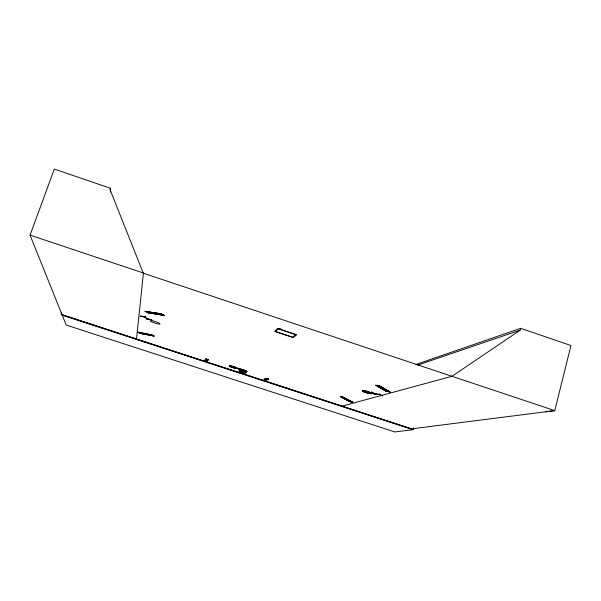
<?xml version="1.0" encoding="UTF-8"?>
<svg xmlns="http://www.w3.org/2000/svg" width="601" height="601" viewBox="0 0 601 601"><rect width="100%" height="100%" fill="white"/><g stroke="black" fill="none" stroke-linecap="round" stroke-linejoin="round"><path stroke-width="0.9" d="M146.569 319.026L151.632 319.694M413.616 427.897L413.12 429.685L394.827 431.946L66.215 325.058L30.05 235.126L54.323 169.054L110.396 188.248L109.968 189.458L143.331 273.215L554.768 410.633L570.95 345.537L520.646 328.311L415.96 364.469M30.05 235.126L143.429 273.004L136.487 339.137L411.497 428.866L554.768 410.633L545.7 411.82M246.613 372.455L239.934 370.276M451.99 376.309L520.165 330.152L520.646 328.311M382.559 395.969L379.284 393.775M371.546 392.198C380.388 397.997 368.886 390.582 371.944 392.303M374.536 394.226L374.934 394.316L371.921 392.183M140.424 316.209L145.585 316.719M61.625 312.595L61.002 314.368L136.495 339.032M245.614 373.206L238.98 371.042L245.666 373.138M374.889 394.233L372.673 392.686M140.093 316.028L145.254 316.689M206.226 358.812C201.62 363.53 210.26 356.596 205.534 360.48M204.866 360.262L206.098 358.88M205.106 360.337L206.271 358.827M205.151 360.352L206.338 358.962M206.511 359.03L205.249 360.39L206.819 359.12M208.036 359.413L206.947 360.931M206.887 360.923L208.081 359.421M207.255 360.938L208.517 359.563L207.21 360.923M241.647 371.831L242.504 371.14M241.948 371.891L242.774 371.215M241.978 371.981L242.857 371.283M242.511 371.711L243.157 371.824L242.391 371.666M242.714 372.222L243.668 371.471L242.781 372.192M340.136 396.457L349.91 401.686M350.488 401.806L340.369 396.645M342.638 396.96L352.532 402.385L342.578 396.953M342.788 397.156L352.907 402.302M350.548 401.821L340.782 396.585M376.241 385.256L386.834 391.552M376.925 385.406L387.6 391.694M379.847 385.955L390.5 392.25M386.451 391.484L375.67 385.158L386.653 391.334M390.244 392.017L379.073 385.812L389.801 392.115M139.732 333.104L154.329 336.064L140.003 333.412M137.764 332.158L151.903 334.877M163.923 315.172L147.02 312.362L163.547 315.007M137.817 332.18L138.245 332.383M164.456 315.472L148.019 312.866M161.646 314.007L145.194 311.416M162.195 314.293L145.75 311.701M264.65 379.509L264.042 379.411L266.243 378.254M264.049 379.419L266.115 378.322M264.688 379.524L266.844 378.547L264.38 379.524M265.98 379.945L268.031 378.84M266.025 379.96L268.144 378.983M266.258 380.155L268.632 379.133L266.153 380.095M266.281 380.155L268.069 378.855M417.515 365.175L520.165 330.152M452.38 376.196L341.961 406.178L411.415 428.874M376.459 385.324L387.142 391.612M378.683 385.744L389.335 392.032M352.118 402.317L342.337 397.066M267.873 378.908L265.815 379.997M144.773 311.25L161.218 313.767M145.367 311.528L161.767 314.06M373.394 393.272L380.448 394.789M380.523 394.812L373.491 393.347M146.802 319.184L151.963 319.852M137.892 332.406L152.376 335.11L138.35 332.608M139.86 333.352L153.969 335.929M148.77 319.289L143.008 316.569M143.241 316.599L149.071 319.349M62.331 314.834L342.134 406.133M62.203 315.202L413.12 429.685M278.962 328.364L281.636 329.25M340.902 396.788L350.699 402.009M343.314 397.261L352.967 402.317M243.946 371.606L243.082 372.327M164.035 315.262L147.576 312.648M110.396 188.248L110.576 191.997M277.91 328.582L274.747 331.384L293.07 337.477L296.609 334.802L277.91 328.582M278.346 328.837L275.348 331.482L292.657 337.236L295.985 334.704L278.346 328.837M266.506 378.45L264.478 379.562L266.521 378.465M151.505 321.693A5.139 0.781 18.3 0 0 159.753 324.044A5.139 0.781 18.3 0 0 154.021 321.137A5.139 0.781 18.3 0 0 151.505 321.693M363.56 391.702A5.011 0.744 16.3 0 0 371.643 393.67A5.041 0.751 16.3 0 0 365.806 391.041A5.041 0.751 16.3 0 0 363.537 391.694A5.041 0.751 16.3 0 0 371.666 393.678A5.011 0.744 16.3 0 0 365.814 391.048A5.011 0.744 16.3 0 0 363.56 391.702M240.152 369.938A4.432 0.593 17.4 0 0 246.943 371.621A4.432 0.593 17.4 0 0 241.151 369.179A4.432 0.593 17.4 0 0 240.152 369.938M240.16 369.953A4.417 0.593 17.4 0 0 246.921 371.628A4.417 0.593 17.4 0 0 241.151 369.202A4.417 0.593 17.4 0 0 240.16 369.953M231.009 366.956A4.44 0.593 17.5 0 0 237.786 368.623A4.44 0.593 17.5 0 0 231.941 366.167A4.44 0.593 17.5 0 0 231.009 366.956A4.417 0.593 17.5 0 0 237.763 368.638A4.417 0.593 17.5 0 0 231.941 366.189A4.417 0.593 17.5 0 0 231.017 366.971"/></g></svg>
